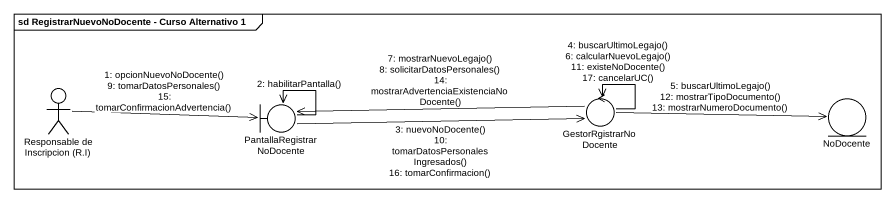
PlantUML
@startuml
mainframe sd RegistrarNuevoNoDocente - Curso Alternativo 1
actor "Responsable de Inscripcion (R.I)" as Responsable_de_Inscripcion
boundary PantallaRegistrarNoDocente
control GestorRgistrarNoDocente
entity NoDocente
Responsable_de_Inscripcion -right-> PantallaRegistrarNoDocente : 1: opcionNuevoNoDocente()\n9: tomarDatosPersonales()\n15: tomarConfirmacionAdvertencia()
PantallaRegistrarNoDocente --> PantallaRegistrarNoDocente : 2: habilitarPantalla()
PantallaRegistrarNoDocente -right-> GestorRgistrarNoDocente : 3: nuevoNoDocente()\n10: tomarDatosPersonalesIngresados()\n16: tomarConfirmacion()
GestorRgistrarNoDocente --> GestorRgistrarNoDocente : 4: buscarUltimoLegajo()\n6: calcularNuevoLegajo()\n11: existeNoDocente()\n17: cancelarUC()
GestorRgistrarNoDocente -right-> NoDocente : 5: buscarUltimoLegajo()\n12: mostrarTipoDocumento()\n13: mostrarNumeroDocumento()
GestorRgistrarNoDocente -left-> PantallaRegistrarNoDocente : 7: mostrarNuevoLegajo()\n8: solicitarDatosPersonales()\n14: mostrarAdvertenciaExistenciaNoDocente()
@enduml
